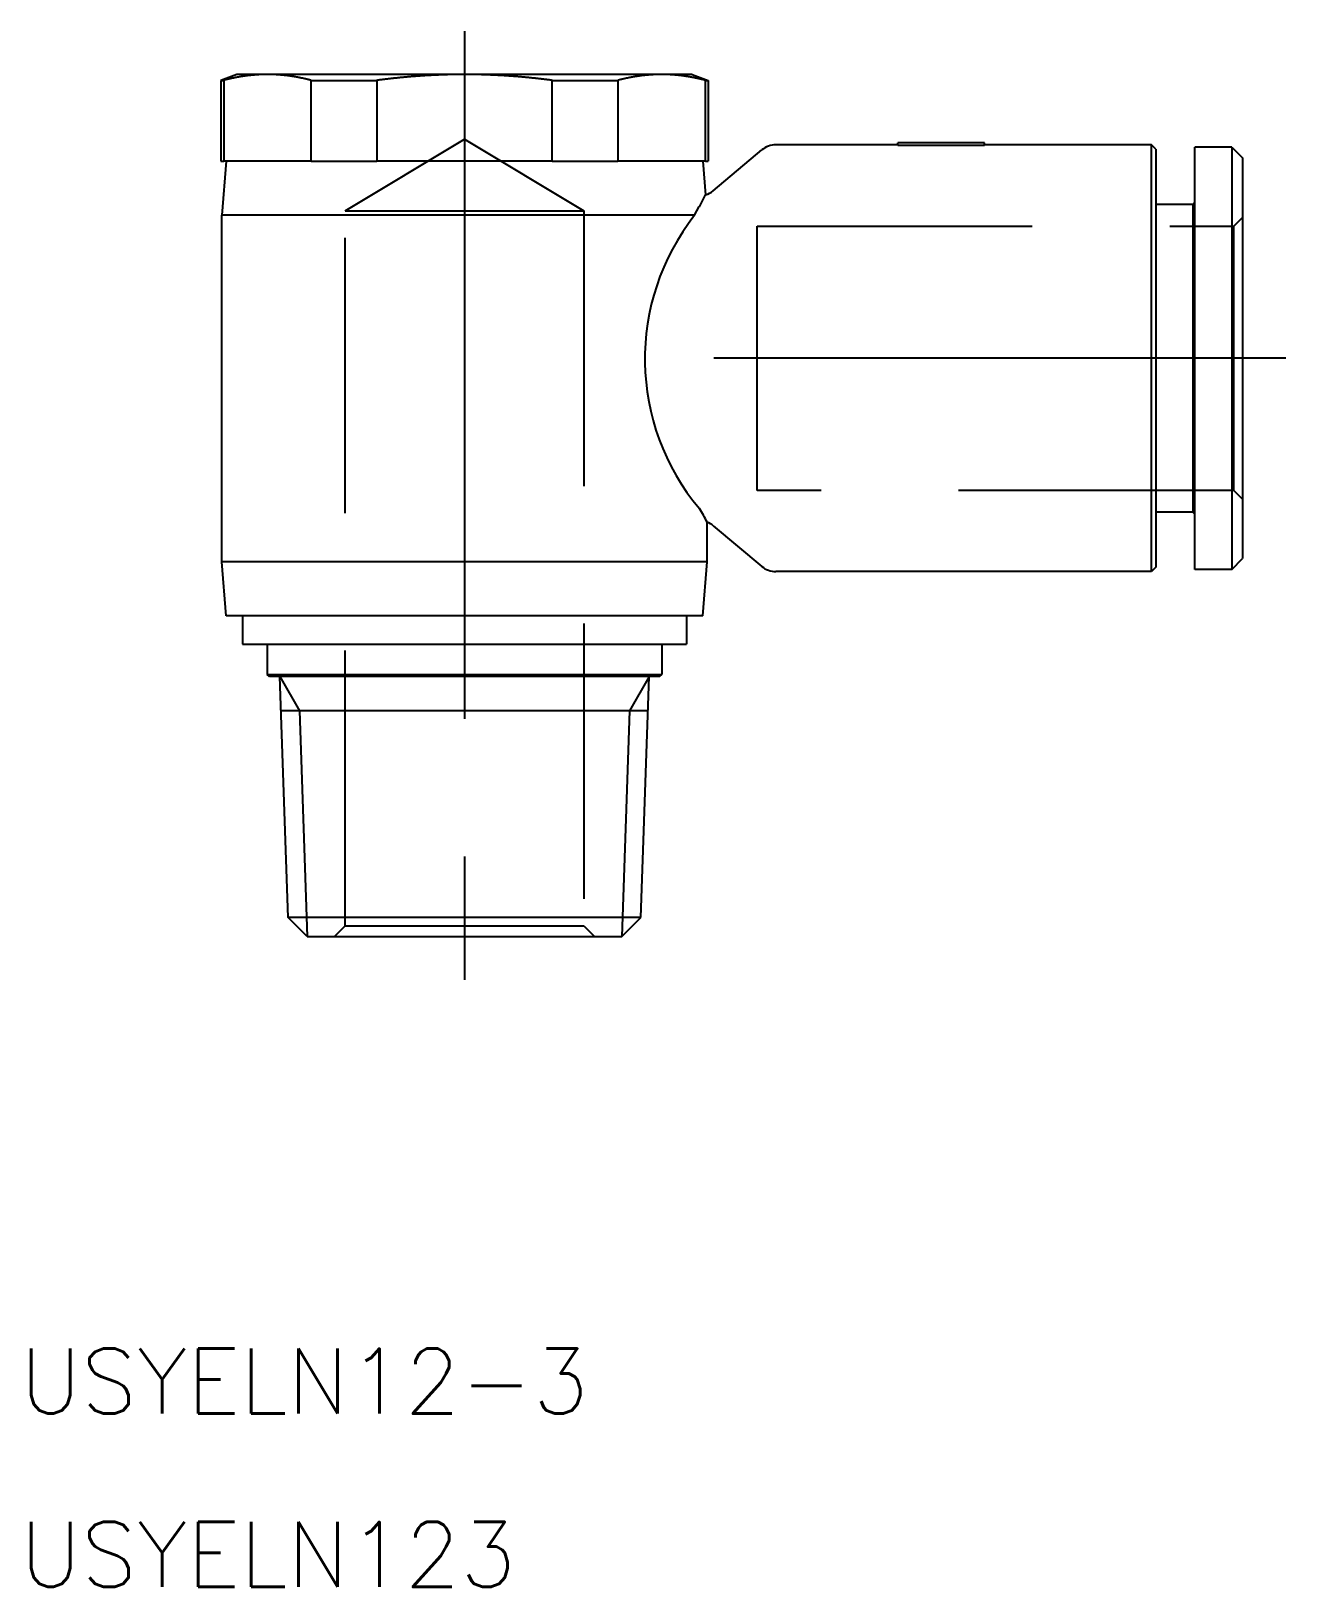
# Model space of a CAD drawing. Extents: x -56 to 44, y -57 to 15.
# Drawn here: x -55.9 to 2, y -56.7 to 15.1 of the extents above; entities that cross this region are included whole.
import ezdxf

# ---------------------------------------------------------------- set-up
doc = ezdxf.new("R2010")
doc.units = 0
doc.linetypes.add('CENTER', pattern=[50.8, 31.75, -6.35, 6.35, -6.35])
doc.linetypes.add('DASHED', pattern=[19.05, 12.7, -6.35])
doc.layers.get('0').update_dxf_attribs({"linetype": 'CONTINUOUS'})
doc.layers.add('CENTER', color=1, linetype='CENTER')
doc.styles.get("Standard").update_dxf_attribs({"font": 'txt.shx', "height": 3, "bigfont": 'bigfont.shx'})

msp = doc.modelspace()

# ---------------------------------------------------------------- linework, layer by layer
at = {"color": 7, "linetype": 'CONTINUOUS'}
for p, q in [((-46.4, 13.1), (-47.15, 12.827)), ((-44.993, 13.1), (-46.4, 13.1)), ((-35.9, 13.1), (-44.993, 13.1)), ((-26.807, 13.1), (-35.9, 13.1)), ((-25.4, 13.1), (-26.807, 13.1)), ((-25.4, 13.1), (-24.65, 12.827)), ((-47.15, 12.827), (-47.15, 9.1)), ((-47.15, 12.827), (-47.013, 12.827)), ((-47.013, 12.827), (-47.013, 9.1)), ((-42.974, 12.827), (-39.939, 12.827)), ((-42.974, 9.1), (-42.974, 12.827)), ((-39.939, 12.827), (-39.939, 9.1)), ((-31.861, 12.827), (-28.826, 12.827)), ((-31.861, 9.1), (-31.861, 12.827)), ((-28.826, 12.827), (-28.826, 9.1)), ((-24.787, 9.1), (-24.787, 12.827)), ((-24.787, 12.827), (-24.65, 12.827)), ((-24.65, 12.827), (-24.65, 9.1)), ((-24.421, 7.734), (-22.179, 9.616)), ((-15.9, 9.85), (-21.536, 9.85)), ((-11.9, 9.95), (-15.9, 9.95)), ((-15.9, 9.821), (-15.9, 9.95)), ((-11.9, 9.821), (-15.9, 9.821)), ((-11.9, 9.821), (-11.9, 9.95)), ((-4.2, 9.85), (-11.9, 9.85)), ((-4.2, -9.85), (-4.2, 9.85)), ((-4, 9.65), (-4.2, 9.85)), ((-4, 9.65), (-4, -9.65)), ((-2.2, -9.75), (-2.2, 9.75)), ((-0.5, 9.75), (-2.2, 9.75)), ((-0.5, 9.75), (-0.5, -9.75)), ((-0.5, 9.75), (0, 9.25)), ((-47.15, 9.1), (-47.013, 9.1)), ((-46.9, 9.1), (-47.1, 6.6)), ((-46.633, 9.1), (-47.013, 9.1)), ((-43.354, 9.1), (-46.633, 9.1)), ((-42.974, 9.1), (-43.354, 9.1)), ((-42.974, 9.1), (-39.939, 9.1)), ((-39.179, 9.1), (-39.939, 9.1)), ((-32.621, 9.1), (-39.179, 9.1)), ((-31.861, 9.1), (-32.621, 9.1)), ((-31.861, 9.1), (-28.826, 9.1)), ((-28.446, 9.1), (-28.826, 9.1)), ((-25.167, 9.1), (-28.446, 9.1)), ((-24.787, 9.1), (-25.167, 9.1)), ((-24.9, 9.1), (-24.775, 7.543)), ((-24.787, 9.1), (-24.65, 9.1)), ((0, 9.25), (0, -9.25)), ((-25.063, 6.995), (-24.774, 7.542)), ((-2.3, 7.1), (-2.2, 7.2)), ((-25.282, 6.6), (-47.1, 6.6)), ((-47.1, -9.4), (-47.1, 6.6)), ((-25.282, 6.6), (-25.065, 6.996)), ((-2.3, 7.1), (-4, 7.1)), ((-2.3, 7.1), (-2.3, -7.1)), ((-2.3, -7.1), (-4, -7.1)), ((-2.3, -7.1), (-2.2, -7.2)), ((-24.7, -9.4), (-24.7, -7.569)), ((-24.421, -7.734), (-22.179, -9.616)), ((-0.5, -9.75), (0, -9.25)), ((-24.7, -9.4), (-47.1, -9.4)), ((-46.9, -11.9), (-47.1, -9.4)), ((-24.9, -11.9), (-24.7, -9.4)), ((-4.2, -9.85), (-21.536, -9.85)), ((-4, -9.65), (-4.2, -9.85)), ((-0.5, -9.75), (-2.2, -9.75)), ((-24.9, -11.9), (-46.9, -11.9)), ((-46.15, -11.9), (-46.15, -13.2)), ((-25.65, -11.9), (-25.65, -13.2)), ((-46.15, -13.2), (-25.65, -13.2)), ((-45, -13.2), (-45, -14.6)), ((-26.8, -13.2), (-26.8, -14.6)), ((-45, -14.6), (-26.8, -14.6)), ((-44.9, -14.7), (-45, -14.6)), ((-26.9, -14.7), (-44.9, -14.7)), ((-44.04, -25.813), (-44.428, -14.7)), ((-27.76, -25.813), (-27.372, -14.7)), ((-26.9, -14.7), (-26.8, -14.6)), ((-27.427, -16.278), (-44.373, -16.278)), ((-27.76, -25.813), (-44.04, -25.813)), ((-43.153, -26.7), (-44.04, -25.813)), ((-28.647, -26.7), (-27.76, -25.813)), ((-43.153, -26.7), (-28.647, -26.7))]:
    msp.add_line(p, q, dxfattribs=at)
at = {"color": 3, "linetype": 'DASHED'}
for p, q in [((-41.4, 6.8), (-35.9, 10.105)), ((-35.9, 10.105), (-30.4, 6.8)), ((-41.4, 6.8), (-30.4, 6.8)), ((-41.4, -26.2), (-41.4, 6.8)), ((-30.4, 6.8), (-30.4, -26.2)), ((-0.4, 6.1), (0, 6.5)), ((-22.4, 6.1), (-0.4, 6.1)), ((-22.4, -6.1), (-22.4, 6.1)), ((-0.4, -6.1), (-0.4, 6.1)), ((-0.4, -6.1), (-22.4, -6.1)), ((0, -6.5), (-0.4, -6.1)), ((-41.9, -26.7), (-41.4, -26.2)), ((-41.4, -26.2), (-30.4, -26.2)), ((-30.4, -26.2), (-29.9, -26.7))]:
    msp.add_line(p, q, dxfattribs=at)
at = {"color": 3, "linetype": 'CONTINUOUS'}
for p, q in [((-44.428, -14.7), (-43.517, -16.278)), ((-27.372, -14.7), (-28.283, -16.278)), ((-43.517, -16.278), (-43.153, -26.7)), ((-28.283, -16.278), (-28.647, -26.7))]:
    msp.add_line(p, q, dxfattribs=at)
at = {"color": 7}
for points in [[(-44.993, 13.1, 0), (-45.014, 13.1, 0), (-45.036, 13.1, 0), (-45.057, 13.1, 0), (-45.078, 13.1, 0), (-45.099, 13.099, 0), (-45.12, 13.099, 0), (-45.141, 13.098, 0), (-45.163, 13.098, 0), (-45.184, 13.098, 0), (-45.205, 13.097, 0), (-45.226, 13.096, 0), (-45.247, 13.095, 0), (-45.268, 13.095, 0), (-45.289, 13.094, 0), (-45.31, 13.093, 0), (-45.331, 13.092, 0), (-45.352, 13.091, 0), (-45.373, 13.09, 0), (-45.394, 13.089, 0), (-45.415, 13.088, 0), (-45.436, 13.086, 0), (-45.457, 13.085, 0), (-45.478, 13.084, 0), (-45.499, 13.082, 0), (-45.52, 13.081, 0), (-45.541, 13.079, 0), (-45.562, 13.078, 0), (-45.583, 13.076, 0), (-45.604, 13.074, 0), (-45.625, 13.072, 0), (-45.646, 13.07, 0), (-45.667, 13.069, 0), (-45.688, 13.067, 0), (-45.709, 13.065, 0), (-45.73, 13.062, 0), (-45.751, 13.06, 0), (-45.772, 13.058, 0), (-45.793, 13.056, 0), (-45.814, 13.053, 0), (-45.835, 13.051, 0), (-45.856, 13.049, 0), (-45.877, 13.046, 0), (-45.898, 13.044, 0), (-45.919, 13.041, 0), (-45.941, 13.038, 0), (-45.962, 13.036, 0), (-45.983, 13.033, 0), (-46.004, 13.03, 0), (-46.025, 13.027, 0), (-46.046, 13.024, 0), (-46.067, 13.021, 0), (-46.088, 13.018, 0), (-46.109, 13.015, 0), (-46.13, 13.011, 0), (-46.151, 13.008, 0), (-46.173, 13.005, 0), (-46.194, 13.001, 0), (-46.215, 12.998, 0), (-46.236, 12.994, 0), (-46.258, 12.991, 0), (-46.279, 12.987, 0), (-46.3, 12.983, 0), (-46.321, 12.98, 0), (-46.343, 12.976, 0), (-46.364, 12.972, 0), (-46.385, 12.968, 0), (-46.406, 12.964, 0), (-46.428, 12.96, 0), (-46.449, 12.956, 0), (-46.471, 12.952, 0), (-46.492, 12.947, 0), (-46.513, 12.943, 0), (-46.535, 12.939, 0), (-46.556, 12.934, 0), (-46.578, 12.93, 0), (-46.599, 12.925, 0), (-46.621, 12.921, 0), (-46.642, 12.916, 0), (-46.664, 12.911, 0), (-46.685, 12.906, 0), (-46.707, 12.902, 0), (-46.729, 12.897, 0), (-46.75, 12.892, 0), (-46.772, 12.887, 0), (-46.794, 12.882, 0), (-46.816, 12.876, 0), (-46.837, 12.871, 0), (-46.859, 12.866, 0), (-46.881, 12.86, 0), (-46.903, 12.855, 0), (-46.925, 12.85, 0), (-46.947, 12.844, 0), (-46.969, 12.838, 0), (-46.991, 12.833, 0), (-47.013, 12.827, 0)], [(-42.974, 12.827, 0), (-42.996, 12.833, 0), (-43.018, 12.838, 0), (-43.04, 12.844, 0), (-43.062, 12.85, 0), (-43.084, 12.855, 0), (-43.105, 12.86, 0), (-43.127, 12.866, 0), (-43.149, 12.871, 0), (-43.171, 12.876, 0), (-43.193, 12.882, 0), (-43.214, 12.887, 0), (-43.236, 12.892, 0), (-43.258, 12.897, 0), (-43.279, 12.902, 0), (-43.301, 12.906, 0), (-43.323, 12.911, 0), (-43.344, 12.916, 0), (-43.366, 12.921, 0), (-43.387, 12.925, 0), (-43.409, 12.93, 0), (-43.43, 12.934, 0), (-43.452, 12.939, 0), (-43.473, 12.943, 0), (-43.495, 12.947, 0), (-43.516, 12.952, 0), (-43.537, 12.956, 0), (-43.559, 12.96, 0), (-43.58, 12.964, 0), (-43.601, 12.968, 0), (-43.623, 12.972, 0), (-43.644, 12.976, 0), (-43.665, 12.98, 0), (-43.687, 12.983, 0), (-43.708, 12.987, 0), (-43.729, 12.991, 0), (-43.75, 12.994, 0), (-43.772, 12.998, 0), (-43.793, 13.001, 0), (-43.814, 13.005, 0), (-43.835, 13.008, 0), (-43.856, 13.011, 0), (-43.877, 13.015, 0), (-43.898, 13.018, 0), (-43.919, 13.021, 0), (-43.941, 13.024, 0), (-43.962, 13.027, 0), (-43.983, 13.03, 0), (-44.004, 13.033, 0), (-44.025, 13.036, 0), (-44.046, 13.038, 0), (-44.067, 13.041, 0), (-44.088, 13.044, 0), (-44.109, 13.046, 0), (-44.13, 13.049, 0), (-44.151, 13.051, 0), (-44.172, 13.053, 0), (-44.193, 13.056, 0), (-44.214, 13.058, 0), (-44.235, 13.06, 0), (-44.256, 13.062, 0), (-44.277, 13.065, 0), (-44.298, 13.067, 0), (-44.319, 13.069, 0), (-44.34, 13.07, 0), (-44.361, 13.072, 0), (-44.382, 13.074, 0), (-44.403, 13.076, 0), (-44.424, 13.078, 0), (-44.445, 13.079, 0), (-44.466, 13.081, 0), (-44.487, 13.082, 0), (-44.508, 13.084, 0), (-44.529, 13.085, 0), (-44.55, 13.086, 0), (-44.571, 13.088, 0), (-44.592, 13.089, 0), (-44.613, 13.09, 0), (-44.634, 13.091, 0), (-44.655, 13.092, 0), (-44.676, 13.093, 0), (-44.697, 13.094, 0), (-44.719, 13.095, 0), (-44.74, 13.095, 0), (-44.761, 13.096, 0), (-44.782, 13.097, 0), (-44.803, 13.098, 0), (-44.824, 13.098, 0), (-44.845, 13.098, 0), (-44.866, 13.099, 0), (-44.887, 13.099, 0), (-44.908, 13.1, 0), (-44.93, 13.1, 0), (-44.951, 13.1, 0), (-44.972, 13.1, 0), (-44.993, 13.1, 0)], [(-35.9, 13.1, 0), (-35.942, 13.1, 0), (-35.985, 13.1, 0), (-36.027, 13.1, 0), (-36.069, 13.1, 0), (-36.112, 13.099, 0), (-36.154, 13.099, 0), (-36.196, 13.098, 0), (-36.239, 13.098, 0), (-36.281, 13.098, 0), (-36.323, 13.097, 0), (-36.365, 13.096, 0), (-36.407, 13.095, 0), (-36.449, 13.095, 0), (-36.492, 13.094, 0), (-36.534, 13.093, 0), (-36.576, 13.092, 0), (-36.618, 13.091, 0), (-36.66, 13.09, 0), (-36.702, 13.089, 0), (-36.744, 13.088, 0), (-36.786, 13.086, 0), (-36.828, 13.085, 0), (-36.87, 13.084, 0), (-36.912, 13.082, 0), (-36.954, 13.081, 0), (-36.996, 13.079, 0), (-37.038, 13.078, 0), (-37.08, 13.076, 0), (-37.122, 13.074, 0), (-37.164, 13.072, 0), (-37.206, 13.07, 0), (-37.248, 13.069, 0), (-37.29, 13.067, 0), (-37.332, 13.065, 0), (-37.374, 13.062, 0), (-37.416, 13.06, 0), (-37.458, 13.058, 0), (-37.5, 13.056, 0), (-37.542, 13.053, 0), (-37.584, 13.051, 0), (-37.626, 13.049, 0), (-37.668, 13.046, 0), (-37.71, 13.044, 0), (-37.752, 13.041, 0), (-37.795, 13.038, 0), (-37.837, 13.036, 0), (-37.879, 13.033, 0), (-37.921, 13.03, 0), (-37.963, 13.027, 0), (-38.005, 13.024, 0), (-38.047, 13.021, 0), (-38.09, 13.018, 0), (-38.132, 13.015, 0), (-38.174, 13.011, 0), (-38.217, 13.008, 0), (-38.259, 13.005, 0), (-38.301, 13.001, 0), (-38.344, 12.998, 0), (-38.386, 12.994, 0), (-38.428, 12.991, 0), (-38.471, 12.987, 0), (-38.513, 12.983, 0), (-38.556, 12.98, 0), (-38.598, 12.976, 0), (-38.641, 12.972, 0), (-38.684, 12.968, 0), (-38.726, 12.964, 0), (-38.769, 12.96, 0), (-38.812, 12.956, 0), (-38.855, 12.952, 0), (-38.897, 12.947, 0), (-38.94, 12.943, 0), (-38.983, 12.939, 0), (-39.026, 12.934, 0), (-39.069, 12.93, 0), (-39.112, 12.925, 0), (-39.155, 12.921, 0), (-39.198, 12.916, 0), (-39.241, 12.911, 0), (-39.285, 12.906, 0), (-39.328, 12.902, 0), (-39.371, 12.897, 0), (-39.414, 12.892, 0), (-39.458, 12.887, 0), (-39.501, 12.882, 0), (-39.545, 12.876, 0), (-39.588, 12.871, 0), (-39.632, 12.866, 0), (-39.676, 12.86, 0), (-39.719, 12.855, 0), (-39.763, 12.85, 0), (-39.807, 12.844, 0), (-39.851, 12.838, 0), (-39.895, 12.833, 0), (-39.939, 12.827, 0)], [(-31.861, 12.827, 0), (-31.905, 12.833, 0), (-31.949, 12.838, 0), (-31.993, 12.844, 0), (-32.037, 12.85, 0), (-32.081, 12.855, 0), (-32.124, 12.86, 0), (-32.168, 12.866, 0), (-32.212, 12.871, 0), (-32.255, 12.876, 0), (-32.299, 12.882, 0), (-32.342, 12.887, 0), (-32.386, 12.892, 0), (-32.429, 12.897, 0), (-32.472, 12.902, 0), (-32.516, 12.906, 0), (-32.559, 12.911, 0), (-32.602, 12.916, 0), (-32.645, 12.921, 0), (-32.688, 12.925, 0), (-32.731, 12.93, 0), (-32.774, 12.934, 0), (-32.817, 12.939, 0), (-32.86, 12.943, 0), (-32.903, 12.947, 0), (-32.946, 12.952, 0), (-32.988, 12.956, 0), (-33.031, 12.96, 0), (-33.074, 12.964, 0), (-33.116, 12.968, 0), (-33.159, 12.972, 0), (-33.202, 12.976, 0), (-33.244, 12.98, 0), (-33.287, 12.983, 0), (-33.329, 12.987, 0), (-33.372, 12.991, 0), (-33.414, 12.994, 0), (-33.456, 12.998, 0), (-33.499, 13.001, 0), (-33.541, 13.005, 0), (-33.583, 13.008, 0), (-33.626, 13.011, 0), (-33.668, 13.015, 0), (-33.71, 13.018, 0), (-33.752, 13.021, 0), (-33.795, 13.024, 0), (-33.837, 13.027, 0), (-33.879, 13.03, 0), (-33.921, 13.033, 0), (-33.963, 13.036, 0), (-34.005, 13.038, 0), (-34.048, 13.041, 0), (-34.09, 13.044, 0), (-34.132, 13.046, 0), (-34.174, 13.049, 0), (-34.216, 13.051, 0), (-34.258, 13.053, 0), (-34.3, 13.056, 0), (-34.342, 13.058, 0), (-34.384, 13.06, 0), (-34.426, 13.062, 0), (-34.468, 13.065, 0), (-34.51, 13.067, 0), (-34.552, 13.069, 0), (-34.594, 13.07, 0), (-34.636, 13.072, 0), (-34.678, 13.074, 0), (-34.72, 13.076, 0), (-34.762, 13.078, 0), (-34.804, 13.079, 0), (-34.846, 13.081, 0), (-34.888, 13.082, 0), (-34.93, 13.084, 0), (-34.972, 13.085, 0), (-35.014, 13.086, 0), (-35.056, 13.088, 0), (-35.098, 13.089, 0), (-35.14, 13.09, 0), (-35.182, 13.091, 0), (-35.224, 13.092, 0), (-35.266, 13.093, 0), (-35.308, 13.094, 0), (-35.351, 13.095, 0), (-35.393, 13.095, 0), (-35.435, 13.096, 0), (-35.477, 13.097, 0), (-35.519, 13.098, 0), (-35.561, 13.098, 0), (-35.604, 13.098, 0), (-35.646, 13.099, 0), (-35.688, 13.099, 0), (-35.73, 13.1, 0), (-35.773, 13.1, 0), (-35.815, 13.1, 0), (-35.858, 13.1, 0), (-35.9, 13.1, 0)], [(-26.807, 13.1, 0), (-26.828, 13.1, 0), (-26.849, 13.1, 0), (-26.87, 13.1, 0), (-26.892, 13.1, 0), (-26.913, 13.099, 0), (-26.934, 13.099, 0), (-26.955, 13.098, 0), (-26.976, 13.098, 0), (-26.997, 13.098, 0), (-27.018, 13.097, 0), (-27.039, 13.096, 0), (-27.06, 13.095, 0), (-27.081, 13.095, 0), (-27.102, 13.094, 0), (-27.124, 13.093, 0), (-27.145, 13.092, 0), (-27.166, 13.091, 0), (-27.187, 13.09, 0), (-27.208, 13.089, 0), (-27.229, 13.088, 0), (-27.25, 13.086, 0), (-27.271, 13.085, 0), (-27.292, 13.084, 0), (-27.313, 13.082, 0), (-27.334, 13.081, 0), (-27.355, 13.079, 0), (-27.376, 13.078, 0), (-27.397, 13.076, 0), (-27.418, 13.074, 0), (-27.439, 13.072, 0), (-27.46, 13.07, 0), (-27.481, 13.069, 0), (-27.502, 13.067, 0), (-27.523, 13.065, 0), (-27.544, 13.062, 0), (-27.565, 13.06, 0), (-27.586, 13.058, 0), (-27.607, 13.056, 0), (-27.628, 13.053, 0), (-27.649, 13.051, 0), (-27.67, 13.049, 0), (-27.691, 13.046, 0), (-27.712, 13.044, 0), (-27.733, 13.041, 0), (-27.754, 13.038, 0), (-27.775, 13.036, 0), (-27.796, 13.033, 0), (-27.817, 13.03, 0), (-27.838, 13.027, 0), (-27.859, 13.024, 0), (-27.881, 13.021, 0), (-27.902, 13.018, 0), (-27.923, 13.015, 0), (-27.944, 13.011, 0), (-27.965, 13.008, 0), (-27.986, 13.005, 0), (-28.007, 13.001, 0), (-28.029, 12.998, 0), (-28.05, 12.994, 0), (-28.071, 12.991, 0), (-28.092, 12.987, 0), (-28.113, 12.983, 0), (-28.135, 12.98, 0), (-28.156, 12.976, 0), (-28.177, 12.972, 0), (-28.199, 12.968, 0), (-28.22, 12.964, 0), (-28.241, 12.96, 0), (-28.263, 12.956, 0), (-28.284, 12.952, 0), (-28.305, 12.947, 0), (-28.327, 12.943, 0), (-28.348, 12.939, 0), (-28.37, 12.934, 0), (-28.391, 12.93, 0), (-28.413, 12.925, 0), (-28.434, 12.921, 0), (-28.456, 12.916, 0), (-28.477, 12.911, 0), (-28.499, 12.906, 0), (-28.521, 12.902, 0), (-28.542, 12.897, 0), (-28.564, 12.892, 0), (-28.586, 12.887, 0), (-28.607, 12.882, 0), (-28.629, 12.876, 0), (-28.651, 12.871, 0), (-28.673, 12.866, 0), (-28.695, 12.86, 0), (-28.716, 12.855, 0), (-28.738, 12.85, 0), (-28.76, 12.844, 0), (-28.782, 12.838, 0), (-28.804, 12.833, 0), (-28.826, 12.827, 0)], [(-24.787, 12.827, 0), (-24.809, 12.833, 0), (-24.831, 12.838, 0), (-24.853, 12.844, 0), (-24.875, 12.85, 0), (-24.897, 12.855, 0), (-24.919, 12.86, 0), (-24.941, 12.866, 0), (-24.963, 12.871, 0), (-24.984, 12.876, 0), (-25.006, 12.882, 0), (-25.028, 12.887, 0), (-25.05, 12.892, 0), (-25.071, 12.897, 0), (-25.093, 12.902, 0), (-25.114, 12.906, 0), (-25.136, 12.911, 0), (-25.158, 12.916, 0), (-25.179, 12.921, 0), (-25.201, 12.925, 0), (-25.222, 12.93, 0), (-25.244, 12.934, 0), (-25.265, 12.939, 0), (-25.287, 12.943, 0), (-25.308, 12.947, 0), (-25.329, 12.952, 0), (-25.351, 12.956, 0), (-25.372, 12.96, 0), (-25.394, 12.964, 0), (-25.415, 12.968, 0), (-25.436, 12.972, 0), (-25.457, 12.976, 0), (-25.479, 12.98, 0), (-25.5, 12.983, 0), (-25.521, 12.987, 0), (-25.543, 12.991, 0), (-25.564, 12.994, 0), (-25.585, 12.998, 0), (-25.606, 13.001, 0), (-25.627, 13.005, 0), (-25.648, 13.008, 0), (-25.67, 13.011, 0), (-25.691, 13.015, 0), (-25.712, 13.018, 0), (-25.733, 13.021, 0), (-25.754, 13.024, 0), (-25.775, 13.027, 0), (-25.796, 13.03, 0), (-25.817, 13.033, 0), (-25.838, 13.036, 0), (-25.86, 13.038, 0), (-25.881, 13.041, 0), (-25.902, 13.044, 0), (-25.923, 13.046, 0), (-25.944, 13.049, 0), (-25.965, 13.051, 0), (-25.986, 13.053, 0), (-26.007, 13.056, 0), (-26.028, 13.058, 0), (-26.049, 13.06, 0), (-26.07, 13.062, 0), (-26.091, 13.065, 0), (-26.112, 13.067, 0), (-26.133, 13.069, 0), (-26.154, 13.07, 0), (-26.175, 13.072, 0), (-26.196, 13.074, 0), (-26.217, 13.076, 0), (-26.238, 13.078, 0), (-26.259, 13.079, 0), (-26.28, 13.081, 0), (-26.301, 13.082, 0), (-26.322, 13.084, 0), (-26.343, 13.085, 0), (-26.364, 13.086, 0), (-26.385, 13.088, 0), (-26.406, 13.089, 0), (-26.427, 13.09, 0), (-26.448, 13.091, 0), (-26.469, 13.092, 0), (-26.49, 13.093, 0), (-26.511, 13.094, 0), (-26.532, 13.095, 0), (-26.553, 13.095, 0), (-26.574, 13.096, 0), (-26.595, 13.097, 0), (-26.616, 13.098, 0), (-26.637, 13.098, 0), (-26.659, 13.098, 0), (-26.68, 13.099, 0), (-26.701, 13.099, 0), (-26.722, 13.1, 0), (-26.743, 13.1, 0), (-26.764, 13.1, 0), (-26.785, 13.1, 0), (-26.807, 13.1, 0)]]:
    msp.add_polyline3d(points, dxfattribs=at)
at = {"color": 7, "linetype": 'CONTINUOUS'}
for centre, radius, start, end in [((-21.536, 8.85), 1, 90, 130.00626), ((-25.064, 8.5), 1, 286.7758, 310.00626), ((-16.836, -0.038), 10.742, 141.8319, 220.0088), ((-33.064, -12.03), 9.479, 28.07649, 32.4439), ((-25.064, -8.5), 1, 49.99374, 68.65197), ((-21.536, -8.85), 1, 229.99374, 270)]:
    msp.add_arc(centre, radius, start, end, dxfattribs=at)
at = {"layer": 'CENTER', "color": 1, "linetype": 'CENTER'}
for p, q in [((-35.9, 15.1), (-35.9, -28.7)), ((2, 0), (-24.4, 0))]:
    msp.add_line(p, q, dxfattribs=at)

# ---------------------------------------------------------------- texts
at = {"color": 7, "linetype": 'CONTINUOUS'}
for s, p in [('USYELN12-3', (-56.412, -48.721)), ('USYELN123', (-56.412, -56.721))]:
    msp.add_text(s, height=3, dxfattribs=at).set_placement(p)

doc.saveas('drawing.dxf')
